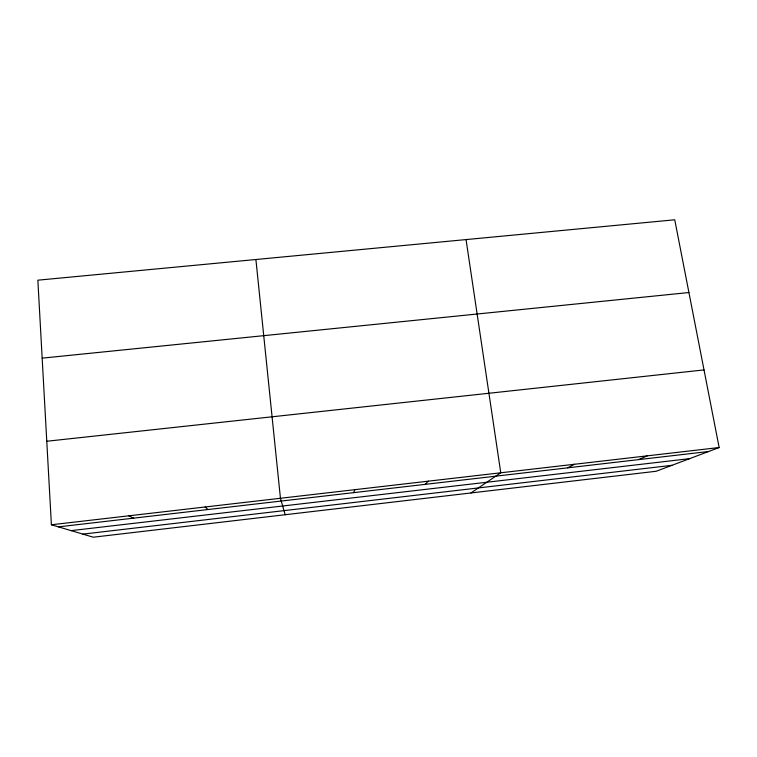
<?xml version="1.0" encoding="UTF-8"?>
<svg xmlns="http://www.w3.org/2000/svg" width="757" height="757" viewBox="0 0 757 757"><rect width="100%" height="100%" fill="white"/><g stroke="black" fill="none" stroke-linecap="round" stroke-linejoin="round"><path stroke-width="1.14" d="M353.651 492.646L354.834 489.675M425.15 484.357L428.263 481.178M470.949 492.958L500.765 472.794L466.047 239.581M567.618 467.845L574.506 464.259M638.567 459.622L647.301 455.846M719.15 447.529L656.187 471.261L93.262 537.205L51.4 524.771L37.85 280.185L674.742 219.795L719.15 447.529L51.4 524.771M82.891 534.12L671.894 465.337M58.459 526.863L708.618 451.503M71.111 530.629L689.646 458.647M46.773 441.255L704.01 369.918M42.165 358.146L688.917 292.533M128.756 515.82L133.667 518.148M205.1 506.991L207.929 509.537M285.19 514.722L280.45 498.276L255.904 259.509"/></g></svg>
